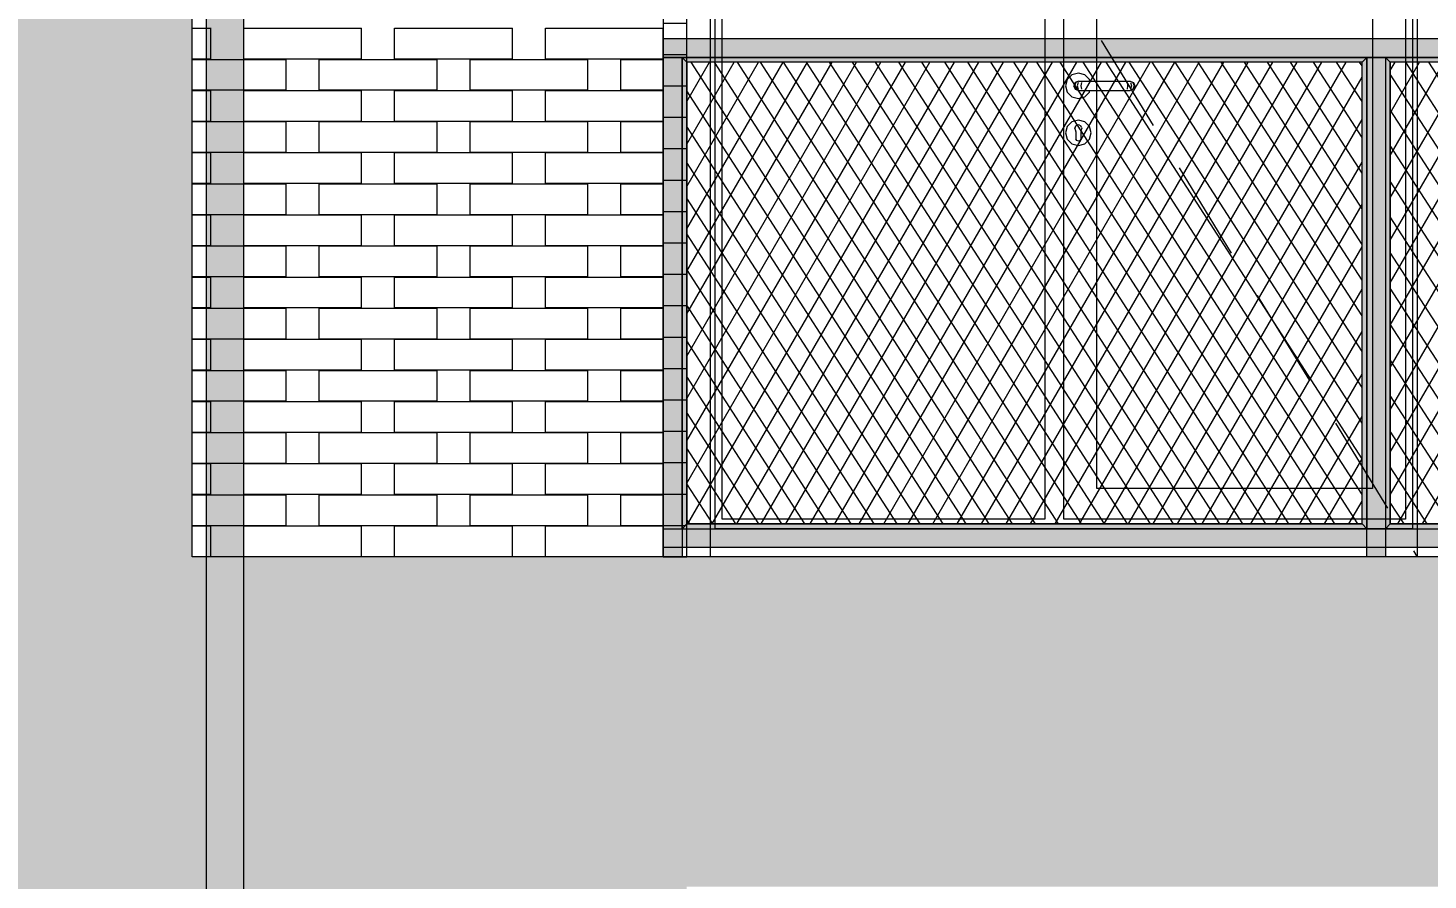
# Model space of a CAD drawing. Header units: millimetres. Extents: x 476244520 to 476657119, y 4620824743 to 4621446928.
# Drawn here: x 476546481 to 476549452, y 4621075260 to 4621077068 of the extents above; entities that cross this region are included whole.
import ezdxf

# ---------------------------------------------------------------- set-up
doc = ezdxf.new("R2010")
doc.units = ezdxf.units.MM
doc.header["$MEASUREMENT"] = 0
doc.linetypes.add('Hidden Line', pattern=[317.5, 211.666667, -105.833333])
for name, color, linetype, lineweight in [('0_Pen_No__250_Pen_No__255', 255, 'Continuous', 0), ('0_Pen_No__250_Pen_No__7', 7, 'Continuous', 0), ('2D Drafting - General_Pen_No__30_Pen_No__9_Pen_No__9_Pen_No__253', 252, 'Continuous', 0), ('2D Drafting - General_Pen_No__30_Pen_No__9_Pen_No__9_Pen_No__7', 7, 'Continuous', 0), ('2D Drafting - General_Pen_No__7_Pen_No__7', 7, 'Continuous', 0), ('New_2D Drafting - General_Pen_No__30_Pen_No__9_Pen_No__9_Pen_No__255', 255, 'Continuous', 0), ('New_2D Drafting - General_Pen_No__30_Pen_No__9_Pen_No__9_Pen_No__7', 7, 'Continuous', 0), ('New_2D Drafting - General_Pen_No__4', 7, 'Continuous', 0), ('New_2D Drafting - General_Pen_No__7', 7, 'Continuous', 0), ('New_Structural - Bearing_Pen_No__250', 7, 'Continuous', 0), ('Structural - Bearing_Pen_No__250', 7, 'Continuous', 0), ('zoma_Pen_No__142', 142, 'Continuous', 0)]:
    doc.layers.add(name, color=color, linetype=linetype, lineweight=lineweight)
doc.layers.add('zoma', color=7, linetype='Continuous')
doc.styles.add('GENERATED_STYLE_2', font='arial.ttf')
doc.dimstyles.new('GENERATED_STYLE__1', dxfattribs={"dimtxt": 200, "dimasz": 64.421331, "dimexe": 0.18, "dimexo": 3, "dimgap": 0.09, "dimtad": 1, "dimtih": 1, "dimtoh": 1, "dimlfac": 0.001, "dimzin": 0, "dimdsep": 46, "dimtxsty": 'GENERATED_STYLE_2', "dimblk": 'ARROWHEAD_2', "dimblk1": 'ARROWHEAD_2', "dimblk2": 'ARROWHEAD_2', "dimcen": 0.09, "dimclrd": 142, "dimclre": 142, "dimclrt": 142, "dimadec": 0, "dimazin": 0, "dimtfac": 1, "dimtdec": 4, "dimtmove": 0, "dimatfit": 3, "dimfxl": 1, "dimtolj": 1, "dimtzin": 0, "dimarcsym": 0})
pattern_1 = [(60, (476844527.15, 4621385791.044), (-38.971143, 22.5), []), (122.833095, (476844527.15, 4621385791.044), (36.8060797, 18.75), [])]

# ---------------------------------------------------------------- blocks, each defined once
blk = doc.blocks.new('*D172', base_point=(476844527.1, 4621385791))
at = {"layer": 'zoma_Pen_No__142', "color": 142, "linetype": 'Continuous', "lineweight": 0, "transparency": 16777216}
for p, q in [((476539702.8, 4621067661.4), (476539702.8, 4621067788.5)), ((476581502.8, 4621067661.4), (476581502.8, 4621067788.5)), ((476539727.3, 4621067767.3), (476539678.3, 4621067682.6)), ((476581478.3, 4621067682.6), (476581527.3, 4621067767.3)), ((476539661.3, 4621067725), (476539702.8, 4621067725)), ((476539702.8, 4621067725), (476581502.8, 4621067725)), ((476581502.8, 4621067725), (476581544.2, 4621067725))]:
    blk.add_line(p, q, dxfattribs=at)
at = {"layer": 'zoma_Pen_No__142', "color": 142, "lineweight": 0, "transparency": 16777216, "insert": (476560260.9, 4621067765), "char_height": 200, "attachment_point": 7, "style": 'GENERATED_STYLE_2'}
blk.add_mtext('\\A1;{\\pql;\\fArial CYR|b0|i0|c204|p34;41.80}', dxfattribs=at)
blk = doc.blocks.new('ARROWHEAD_2')
at = {"color": 0, "linetype": 'Continuous', "lineweight": 0}
for p, q in [((-0.378, -0.655), (0.378, 0.655)), ((0, 0), (-1, 0))]:
    blk.add_line(p, q, dxfattribs=at)

msp = doc.modelspace()

# ---------------------------------------------------------------- hatches: boundary and pattern name
at = {"layer": '0_Pen_No__250_Pen_No__255', "linetype": 'Continuous', "lineweight": 0, "true_color": 0x3f3f3f}
msp.add_hatch(color=250, dxfattribs=at).paths.add_polyline_path([(476546939.014, 4621070445.479), (476546939.014, 4621082420.346), (476546859.015, 4621082420.346), (476546859.015, 4621070445.479)])
at = {"layer": '2D Drafting - General_Pen_No__30_Pen_No__9_Pen_No__9_Pen_No__253', "linetype": 'Continuous', "lineweight": 0}
h = msp.add_hatch(dxfattribs=at)
h.set_pattern_fill('BRICK___RUNNING_BOND', color=252, style=0, pattern_type=2)
h.set_pattern_definition([(0, (476584677.18, 4621075479.1), (0, 66.64), []), (90, (476584677.18, 4621075479.1), (-244.8, 0), [66.64, -66.64]), (90, (476584799.58, 4621075545.74), (-244.8, 0), [66.64, -66.64])])
h.paths.add_polyline_path([(476539459.138, 4621072645.531), (476540629.005, 4621072645.531), (476540629.014, 4621075245.539), (476540629.014, 4621076667.176), (476540629.014, 4621084845.531), (476540629.014, 4621085057.885), (476540629.014, 4621085545.532), (476546429.014, 4621085545.532), (476546429.014, 4621072645.531), (476553686.976, 4621072645.531), (476553729.155, 4621072645.531), (476553729.155, 4621075945.533), (476553729.155, 4621078445.544), (476553729.155, 4621079070.057), (476553729.155, 4621085545.544), (476557529.011, 4621085545.544), (476557529.011, 4621075245.549), (476556929.206, 4621075245.549), (476556929.206, 4621070445.499), (476563929.127, 4621070445.499), (476563929.127, 4621075251.999), (476563329.323, 4621075251.999), (476563329.323, 4621085545.544), (476567129.179, 4621085545.544), (476567129.179, 4621072645.445), (476569940.806, 4621072645.445), (476569940.806, 4621072645.531), (476570829.494, 4621072645.531), (476572429.494, 4621072645.531), (476574429.014, 4621072645.531), (476574429.014, 4621085545.532), (476580229.014, 4621085545.532), (476580229.014, 4621072645.531), (476581399.049, 4621072645.531), (476581399.049, 4621085945.125), (476580317.511, 4621085945.125), (476574428.978, 4621085945.125), (476553729.155, 4621085945.125), (476546829.014, 4621085945.125), (476539459.138, 4621085945.125)])
h.paths.add_polyline_path([(476546829.014, 4621082345.544), (476546829.014, 4621084845.531), (476553329.014, 4621084845.531), (476553329.014, 4621082345.544)], flags=0)
h.paths.add_polyline_path([(476546829.014, 4621075945.533), (476546829.014, 4621078445.544), (476553329.014, 4621078445.544), (476553329.014, 4621075945.533)], flags=0)
h.paths.add_polyline_path([(476546829.014, 4621079145.544), (476546829.014, 4621081645.544), (476553329.014, 4621081645.544), (476553329.014, 4621079145.544)], flags=0)
h.paths.add_polyline_path([(476549474.939, 4621072745.581), (476549479.055, 4621072745.581), (476549479.055, 4621075245.581), (476547879.055, 4621075245.582), (476547879.055, 4621072745.581)], flags=0)
h.paths.add_polyline_path([(476559629.231, 4621083245.531), (476559629.231, 4621084845.531), (476558029.231, 4621084845.531), (476558029.231, 4621083245.531)], flags=0)
h.paths.add_polyline_path([(476559629.231, 4621073645.531), (476559629.231, 4621075245.531), (476558029.231, 4621075245.531), (476558029.231, 4621073645.531)], flags=0)
h.paths.add_polyline_path([(476558029.236, 4621076845.531), (476559629.236, 4621076845.531), (476559629.236, 4621078445.531), (476558029.236, 4621078445.531)], flags=0)
h.paths.add_polyline_path([(476559629.236, 4621080045.531), (476559629.236, 4621081645.531), (476558029.236, 4621081645.531), (476558029.236, 4621080045.531)], flags=0)
h.paths.add_polyline_path([(476559629.014, 4621071445.531), (476559629.014, 4621072045.531), (476558029.442, 4621072045.531), (476558029.442, 4621071445.531)], flags=0)
h.paths.add_polyline_path([(476561228.792, 4621078445.531), (476561228.792, 4621076845.531), (476562828.792, 4621076845.531), (476562828.792, 4621078445.531)], flags=0)
h.paths.add_polyline_path([(476561228.792, 4621080045.531), (476562828.792, 4621080045.531), (476562828.792, 4621081645.531), (476561228.792, 4621081645.531)], flags=0)
h.paths.add_polyline_path([(476561228.797, 4621084845.531), (476561228.797, 4621083245.531), (476562828.797, 4621083245.531), (476562828.797, 4621084845.531)], flags=0)
h.paths.add_polyline_path([(476562828.369, 4621071445.531), (476562828.369, 4621072045.531), (476561228.797, 4621072045.531), (476561228.797, 4621071445.531)], flags=0)
h.paths.add_polyline_path([(476561228.797, 4621073645.531), (476562828.797, 4621073645.531), (476562828.797, 4621075245.531), (476561228.797, 4621075245.531)], flags=0)
h.paths.add_polyline_path([(476568178.997, 4621081645.582), (476568178.997, 4621079145.581), (476569778.997, 4621079145.581), (476569778.997, 4621081645.581)], flags=0)
h.paths.add_polyline_path([(476569778.997, 4621075945.581), (476569778.997, 4621078445.581), (476568178.997, 4621078445.582), (476568178.997, 4621075945.581)], flags=0)
h.paths.add_polyline_path([(476568178.997, 4621082345.581), (476569778.997, 4621082345.581), (476569778.997, 4621084845.581), (476568178.997, 4621084845.582)], flags=0)
h.paths.add_polyline_path([(476571779.011, 4621084845.581), (476571779.011, 4621082345.581), (476573379.011, 4621082345.581), (476573379.011, 4621084845.582)], flags=0)
h.paths.add_polyline_path([(476571779.011, 4621081645.581), (476571779.011, 4621079145.581), (476573379.011, 4621079145.581), (476573379.011, 4621081645.582)], flags=0)
h.paths.add_polyline_path([(476571779.011, 4621075245.581), (476571779.011, 4621072745.581), (476571783.128, 4621072745.581), (476573379.011, 4621072745.581), (476573379.011, 4621075245.582)], flags=0)
h.paths.add_polyline_path([(476571779.011, 4621075945.581), (476573379.011, 4621075945.581), (476573379.011, 4621078445.582), (476571779.011, 4621078445.581)], flags=0)
h = msp.add_hatch(dxfattribs=at)
h.set_pattern_fill('BRICK___RUNNING_BOND', color=252, style=0, pattern_type=2)
h.set_pattern_definition([(0, (476581327.28, 4621075479.104), (0, 66.64), []), (90, (476581327.28, 4621075479.1), (-244.8, 0), [66.64, -66.64]), (90, (476581449.68, 4621075545.74), (-244.8, 0), [66.64, -66.64])])
h.paths.add_polyline_path([(476547829.132, 4621078445.538), (476547829.132, 4621075945.544), (476547879.123, 4621075945.544), (476547879.123, 4621078445.538)])
at = {"layer": 'New_2D Drafting - General_Pen_No__30_Pen_No__9_Pen_No__9_Pen_No__255', "linetype": 'Continuous', "lineweight": 0}
for points in [[(476552329.014, 4621077045.518), (476552329.014, 4621077005.518), (476547829.014, 4621077005.518), (476547829.014, 4621077045.518)], [(476547869.014, 4621075945.524), (476547829.014, 4621075945.524), (476547829.014, 4621077005.518), (476547869.014, 4621077005.518)], [(476547869.014, 4621077005.518), (476547879.1, 4621076995.518), (476547879.1, 4621076015.491), (476547869.014, 4621076005.517)], [(476547879.1, 4621076995.518), (476547869.014, 4621077005.518), (476549322.014, 4621077005.518), (476549312.014, 4621076995.518)], [(476549322.014, 4621076005.517), (476549312.04, 4621076015.491), (476549312.014, 4621076995.518), (476549322.014, 4621077005.518)], [(476549362.014, 4621075945.491), (476549322.014, 4621075945.491), (476549322.014, 4621077005.518), (476549362.014, 4621077005.518)], [(476549372.014, 4621076995.518), (476549362.014, 4621077005.518), (476550795.988, 4621077005.518), (476550785.988, 4621076995.518)], [(476549362.014, 4621076005.517), (476549372.014, 4621076015.491), (476549372.014, 4621076995.518), (476549362.014, 4621077005.518)], [(476547879.1, 4621076015.491), (476547869.014, 4621076005.517), (476549322.014, 4621076005.517), (476549312.04, 4621076015.491)], [(476549372.014, 4621076015.491), (476549362.014, 4621076005.517), (476550796.014, 4621076005.517), (476550786.04, 4621076015.491)], [(476552329.014, 4621076005.517), (476552329.014, 4621075965.517), (476547829.014, 4621075965.517), (476547829.014, 4621076005.517)]]:
    msp.add_hatch(color=255, dxfattribs=at).paths.add_polyline_path(points)
at = {"layer": 'New_2D Drafting - General_Pen_No__7', "linetype": 'Continuous', "lineweight": 0}
h = msp.add_hatch(dxfattribs=at)
h.set_pattern_fill('BATT_INSULATION', style=0, pattern_type=2)
h.set_pattern_definition(pattern_1)
h.paths.add_polyline_path([(476549312.014, 4621076995.518), (476547879.1, 4621076995.518), (476547879.1, 4621076015.491), (476549312.04, 4621076015.491)])
h = msp.add_hatch(dxfattribs=at)
h.set_pattern_fill('BATT_INSULATION', style=0, pattern_type=2)
h.set_pattern_definition(pattern_1)
h.paths.add_polyline_path([(476550786.04, 4621076995.518), (476549372.014, 4621076995.518), (476549372.014, 4621076015.491), (476550786.04, 4621076015.491)])

# ---------------------------------------------------------------- linework, layer by layer
at = {"layer": '0_Pen_No__250_Pen_No__7', "color": 7, "linetype": 'Continuous', "lineweight": 0, "flags": 128}
msp.add_lwpolyline([(476546939.014, 4621070445.479), (476546939.014, 4621082420.346), (476546859.015, 4621082420.346), (476546859.015, 4621070445.479)], close=True, dxfattribs=at)
at = {"layer": '2D Drafting - General_Pen_No__30_Pen_No__9_Pen_No__9_Pen_No__7', "color": 7, "linetype": 'Continuous', "lineweight": 0, "flags": 128}
for points in [[(476546829.014, 4621075945.533), (476546829.014, 4621078445.544), (476553329.014, 4621078445.544), (476553329.014, 4621075945.533)], [(476547829.132, 4621078445.538), (476547829.132, 4621075945.544), (476547879.123, 4621075945.544), (476547879.123, 4621078445.538)]]:
    msp.add_lwpolyline(points, close=True, dxfattribs=at)
at = {"layer": '2D Drafting - General_Pen_No__7_Pen_No__7', "color": 7, "linetype": 'Continuous', "lineweight": 0, "flags": 128}
msp.add_lwpolyline([(476549474.998, 4621075945.538), (476547879.115, 4621075945.544), (476547879.123, 4621078445.544), (476549479.123, 4621078445.538)], dxfattribs=at)
for points in [[(476547929.123, 4621078395.543), (476549429.123, 4621078395.537), (476549429.115, 4621075945.539), (476547929.115, 4621075945.545)], [(476547939.123, 4621078385.543), (476549419.123, 4621078385.537), (476549419.115, 4621076005.54), (476547939.115, 4621076005.545)], [(476547954.123, 4621078370.542), (476548639.123, 4621078370.54), (476548639.115, 4621076025.543), (476547954.115, 4621076025.545)], [(476548679.119, 4621078370.54), (476549404.123, 4621078370.537), (476549404.115, 4621076025.54), (476548679.115, 4621076025.542)], [(476548749.123, 4621078300.54), (476549334.123, 4621078300.538), (476549334.115, 4621076090.54), (476548749.115, 4621076090.542)]]:
    msp.add_lwpolyline(points, close=True, dxfattribs=at)
at = {"layer": '2D Drafting - General_Pen_No__7_Pen_No__7', "color": 7, "linetype": 'Hidden Line', "lineweight": 0, "flags": 128}
msp.add_lwpolyline([(476549429.123, 4621078395.537), (476548679.119, 4621077171.417), (476549428.338, 4621075946.823)], dxfattribs=at)
at = {"layer": 'New_2D Drafting - General_Pen_No__30_Pen_No__9_Pen_No__9_Pen_No__7', "color": 7, "linetype": 'Continuous', "lineweight": 0, "flags": 128}
for points in [[(476552329.014, 4621077045.518), (476552329.014, 4621077005.518), (476547829.014, 4621077005.518), (476547829.014, 4621077045.518)], [(476547869.014, 4621075945.524), (476547829.014, 4621075945.524), (476547829.014, 4621077005.518), (476547869.014, 4621077005.518)], [(476547869.014, 4621077005.518), (476547879.1, 4621076995.518), (476547879.1, 4621076015.491), (476547869.014, 4621076005.517)], [(476547879.1, 4621076995.518), (476547869.014, 4621077005.518), (476549322.014, 4621077005.518), (476549312.014, 4621076995.518)], [(476549322.014, 4621076005.517), (476549312.04, 4621076015.491), (476549312.014, 4621076995.518), (476549322.014, 4621077005.518)], [(476549362.014, 4621075945.491), (476549322.014, 4621075945.491), (476549322.014, 4621077005.518), (476549362.014, 4621077005.518)], [(476549372.014, 4621076995.518), (476549362.014, 4621077005.518), (476550795.988, 4621077005.518), (476550785.988, 4621076995.518)], [(476549362.014, 4621076005.517), (476549372.014, 4621076015.491), (476549372.014, 4621076995.518), (476549362.014, 4621077005.518)], [(476547879.1, 4621076015.491), (476547869.014, 4621076005.517), (476549322.014, 4621076005.517), (476549312.04, 4621076015.491)], [(476549372.014, 4621076015.491), (476549362.014, 4621076005.517), (476550796.014, 4621076005.517), (476550786.04, 4621076015.491)], [(476552329.014, 4621076005.517), (476552329.014, 4621075965.517), (476547829.014, 4621075965.517), (476547829.014, 4621076005.517)]]:
    msp.add_lwpolyline(points, close=True, dxfattribs=at)
at = {"layer": 'New_2D Drafting - General_Pen_No__4', "color": 7, "linetype": 'Continuous', "lineweight": 0, "flags": 128}
for points in [[(476549312.014, 4621076995.518), (476547879.1, 4621076995.518), (476547879.1, 4621076015.491), (476549312.04, 4621076015.491)], [(476550786.04, 4621076995.518), (476549372.014, 4621076995.518), (476549372.014, 4621076015.491), (476550786.04, 4621076015.491)]]:
    msp.add_lwpolyline(points, close=True, dxfattribs=at)
at = {"layer": 'New_Structural - Bearing_Pen_No__250', "color": 7, "linetype": 'Continuous', "lineweight": 0}
for p, q in [((476546829.014, 4621077067.544), (476546869.014, 4621077067.544)), ((476546869.014, 4621077067.544), (476546869.014, 4621077068.544)), ((476546869.014, 4621077002.544), (476546869.014, 4621077067.544)), ((476546939.014, 4621077067.544), (476547189.014, 4621077067.544)), ((476546939.014, 4621077002.544), (476546939.014, 4621077067.544)), ((476547189.014, 4621077002.544), (476547189.014, 4621077067.544)), ((476547259.014, 4621077067.544), (476547509.014, 4621077067.544)), ((476547259.014, 4621077002.544), (476547259.014, 4621077067.544)), ((476547509.014, 4621077002.544), (476547509.014, 4621077067.544)), ((476547579.014, 4621077067.544), (476547829.014, 4621077067.544)), ((476547579.014, 4621077002.544), (476547579.014, 4621077067.544)), ((476547829.014, 4621077002.544), (476547829.014, 4621077067.544)), ((476546829.014, 4621077002.544), (476546869.014, 4621077002.544)), ((476546829.014, 4621077001.544), (476547029.014, 4621077001.544)), ((476546869.014, 4621077001.544), (476546869.014, 4621077002.544)), ((476546939.014, 4621077002.544), (476547189.014, 4621077002.544)), ((476547029.014, 4621076936.544), (476547029.014, 4621077001.544)), ((476547099.014, 4621077001.544), (476547349.014, 4621077001.544)), ((476547099.014, 4621076936.544), (476547099.014, 4621077001.544)), ((476547259.014, 4621077002.544), (476547509.014, 4621077002.544)), ((476547349.014, 4621076936.544), (476547349.014, 4621077001.544)), ((476547419.014, 4621077001.544), (476547669.014, 4621077001.544)), ((476547419.014, 4621076936.544), (476547419.014, 4621077001.544)), ((476547579.014, 4621077002.544), (476547829.014, 4621077002.544)), ((476547669.014, 4621076936.544), (476547669.014, 4621077001.544)), ((476547739.014, 4621077001.544), (476547829.014, 4621077001.544)), ((476547739.014, 4621076936.544), (476547739.014, 4621077001.544)), ((476547829.014, 4621076936.544), (476547829.014, 4621077001.544)), ((476548686.626, 4621076959.041), (476548683.008, 4621076945.541)), ((476548696.509, 4621076968.924), (476548686.626, 4621076959.041)), ((476548710.009, 4621076972.541), (476548696.509, 4621076968.924)), ((476548723.509, 4621076968.924), (476548710.009, 4621076972.541)), ((476548733.391, 4621076959.041), (476548723.509, 4621076968.924)), ((476548734.329, 4621076955.541), (476548733.391, 4621076959.041)), ((476546829.014, 4621076936.544), (476547029.014, 4621076936.544)), ((476546829.014, 4621076935.544), (476546869.014, 4621076935.544)), ((476546869.014, 4621076935.544), (476546869.014, 4621076936.544)), ((476546869.014, 4621076870.544), (476546869.014, 4621076935.544)), ((476546939.014, 4621076935.544), (476547189.014, 4621076935.544)), ((476546939.014, 4621076870.544), (476546939.014, 4621076935.544)), ((476547099.014, 4621076936.544), (476547349.014, 4621076936.544)), ((476547189.014, 4621076870.544), (476547189.014, 4621076935.544)), ((476547259.014, 4621076935.544), (476547509.014, 4621076935.544)), ((476547259.014, 4621076870.544), (476547259.014, 4621076935.544)), ((476547419.014, 4621076936.544), (476547669.014, 4621076936.544)), ((476547509.014, 4621076870.544), (476547509.014, 4621076935.544)), ((476547579.014, 4621076935.544), (476547829.014, 4621076935.544)), ((476547579.014, 4621076870.544), (476547579.014, 4621076935.544)), ((476547739.014, 4621076936.544), (476547829.014, 4621076936.544)), ((476547829.014, 4621076870.544), (476547829.014, 4621076935.544)), ((476548683.008, 4621076945.541), (476548686.626, 4621076932.041)), ((476548686.626, 4621076932.041), (476548696.508, 4621076922.158)), ((476548702.937, 4621076952.612), (476548700.008, 4621076945.541)), ((476548700.008, 4621076945.541), (476548702.937, 4621076938.47)), ((476548704.489, 4621076952.612), (476548701.73, 4621076945.541)), ((476548701.73, 4621076945.541), (476548704.489, 4621076938.47)), ((476548710.008, 4621076955.541), (476548702.937, 4621076952.612)), ((476548702.937, 4621076938.47), (476548710.008, 4621076935.541)), ((476548709.304, 4621076952.612), (476548707.192, 4621076945.541)), ((476548707.192, 4621076945.541), (476548709.304, 4621076938.47)), ((476548710.008, 4621076955.541), (476548711.15, 4621076955.541)), ((476548710.008, 4621076935.541), (476548711.15, 4621076935.541)), ((476548711.15, 4621076955.541), (476548714.402, 4621076955.541)), ((476548711.15, 4621076935.541), (476548714.402, 4621076935.541)), ((476548714.402, 4621076955.541), (476548719.268, 4621076955.541)), ((476548714.402, 4621076935.541), (476548719.268, 4621076935.541)), ((476548716.509, 4621076952.612), (476548715.366, 4621076945.541)), ((476548715.366, 4621076945.541), (476548716.509, 4621076938.47)), ((476548719.268, 4621076955.541), (476548725.008, 4621076955.541)), ((476548719.268, 4621076935.541), (476548725.008, 4621076935.541)), ((476548723.508, 4621076922.158), (476548733.391, 4621076932.041)), ((476548725.008, 4621076955.541), (476548805.008, 4621076955.541)), ((476548725.008, 4621076935.541), (476548805.008, 4621076935.541)), ((476548733.391, 4621076932.041), (476548734.329, 4621076935.541)), ((476548805.008, 4621076955.541), (476548810.749, 4621076955.541)), ((476548805.008, 4621076935.541), (476548810.749, 4621076935.541)), ((476548810.749, 4621076955.541), (476548815.615, 4621076955.541)), ((476548810.749, 4621076935.541), (476548815.615, 4621076935.541)), ((476548813.508, 4621076952.612), (476548814.651, 4621076945.541)), ((476548814.651, 4621076945.541), (476548813.508, 4621076938.469)), ((476548815.615, 4621076955.541), (476548818.867, 4621076955.541)), ((476548815.615, 4621076935.541), (476548818.867, 4621076935.541)), ((476548818.867, 4621076955.541), (476548820.008, 4621076955.541)), ((476548818.867, 4621076935.541), (476548820.008, 4621076935.541)), ((476548820.008, 4621076955.541), (476548827.08, 4621076952.612)), ((476548827.08, 4621076938.469), (476548820.008, 4621076935.541)), ((476548820.713, 4621076952.612), (476548822.825, 4621076945.54)), ((476548822.825, 4621076945.54), (476548820.713, 4621076938.469)), ((476548825.527, 4621076952.612), (476548828.286, 4621076945.54)), ((476548828.286, 4621076945.54), (476548825.527, 4621076938.469)), ((476548827.08, 4621076952.612), (476548830.008, 4621076945.54)), ((476548830.008, 4621076945.54), (476548827.08, 4621076938.469)), ((476548696.508, 4621076922.158), (476548710.008, 4621076918.541)), ((476548710.008, 4621076918.541), (476548723.508, 4621076922.158)), ((476546829.014, 4621076870.544), (476546869.014, 4621076870.544)), ((476546829.014, 4621076869.544), (476547029.014, 4621076869.544)), ((476546869.014, 4621076869.544), (476546869.014, 4621076870.544)), ((476546939.014, 4621076870.544), (476547189.014, 4621076870.544)), ((476547029.014, 4621076804.544), (476547029.014, 4621076869.544)), ((476547099.014, 4621076869.544), (476547349.014, 4621076869.544)), ((476547099.014, 4621076804.544), (476547099.014, 4621076869.544)), ((476547259.014, 4621076870.544), (476547509.014, 4621076870.544)), ((476547349.014, 4621076804.544), (476547349.014, 4621076869.544)), ((476547419.014, 4621076869.544), (476547669.014, 4621076869.544)), ((476547419.014, 4621076804.544), (476547419.014, 4621076869.544)), ((476547579.014, 4621076870.544), (476547829.014, 4621076870.544)), ((476547669.014, 4621076804.544), (476547669.014, 4621076869.544)), ((476547739.014, 4621076869.544), (476547829.014, 4621076869.544)), ((476547739.014, 4621076804.544), (476547739.014, 4621076869.544)), ((476547829.014, 4621076804.544), (476547829.014, 4621076869.544)), ((476548696.508, 4621076868.924), (476548686.625, 4621076859.041)), ((476548710.008, 4621076872.541), (476548696.508, 4621076868.924)), ((476548723.508, 4621076868.924), (476548710.008, 4621076872.541)), ((476548733.391, 4621076859.041), (476548723.508, 4621076868.924)), ((476548686.625, 4621076859.041), (476548683.008, 4621076845.541)), ((476548683.008, 4621076845.541), (476548686.625, 4621076832.041)), ((476548703.288, 4621076857.181), (476548702.54, 4621076855.233)), ((476548705.008, 4621076849.941), (476548702.54, 4621076855.233)), ((476548703.288, 4621076857.181), (476548704.633, 4621076860.685)), ((476548704.633, 4621076860.685), (476548710.008, 4621076862.966)), ((476548705.008, 4621076848.428), (476548705.008, 4621076849.941)), ((476548705.008, 4621076848.428), (476548705.008, 4621076845.541)), ((476548705.008, 4621076845.541), (476548705.008, 4621076842.654)), ((476548705.008, 4621076842.654), (476548705.008, 4621076836.881)), ((476548710.008, 4621076862.966), (476548715.383, 4621076860.685)), ((476548717.476, 4621076855.233), (476548715.008, 4621076849.941)), ((476548715.008, 4621076849.941), (476548715.008, 4621076848.428)), ((476548715.008, 4621076848.428), (476548715.008, 4621076845.541)), ((476548715.008, 4621076845.541), (476548715.008, 4621076842.654)), ((476548715.008, 4621076842.654), (476548715.008, 4621076836.881)), ((476548716.728, 4621076857.181), (476548715.383, 4621076860.685)), ((476548716.728, 4621076857.181), (476548717.476, 4621076855.233)), ((476548737.008, 4621076845.541), (476548733.391, 4621076859.041)), ((476548733.391, 4621076832.041), (476548737.008, 4621076845.541)), ((476548686.625, 4621076832.041), (476548696.508, 4621076822.158)), ((476548696.508, 4621076822.158), (476548710.008, 4621076818.541)), ((476548705.008, 4621076836.881), (476548705.008, 4621076833.041)), ((476548706.473, 4621076829.505), (476548705.008, 4621076833.041)), ((476548710.008, 4621076828.041), (476548706.473, 4621076829.505)), ((476548713.544, 4621076829.505), (476548710.008, 4621076828.041)), ((476548710.008, 4621076818.541), (476548723.508, 4621076822.158)), ((476548715.008, 4621076833.041), (476548713.544, 4621076829.505)), ((476548715.008, 4621076836.881), (476548715.008, 4621076833.041)), ((476548723.508, 4621076822.158), (476548733.391, 4621076832.041)), ((476546829.014, 4621076804.544), (476547029.014, 4621076804.544)), ((476546829.014, 4621076803.544), (476546869.014, 4621076803.544)), ((476546869.014, 4621076803.544), (476546869.014, 4621076804.544)), ((476546869.014, 4621076738.544), (476546869.014, 4621076803.544)), ((476546939.014, 4621076803.544), (476547189.014, 4621076803.544)), ((476546939.014, 4621076738.544), (476546939.014, 4621076803.544)), ((476547099.014, 4621076804.544), (476547349.014, 4621076804.544)), ((476547189.014, 4621076738.544), (476547189.014, 4621076803.544)), ((476547259.014, 4621076803.544), (476547509.014, 4621076803.544)), ((476547259.014, 4621076738.544), (476547259.014, 4621076803.544)), ((476547419.014, 4621076804.544), (476547669.014, 4621076804.544)), ((476547509.014, 4621076738.544), (476547509.014, 4621076803.544)), ((476547579.014, 4621076803.544), (476547829.014, 4621076803.544)), ((476547579.014, 4621076738.544), (476547579.014, 4621076803.544)), ((476547739.014, 4621076804.544), (476547829.014, 4621076804.544)), ((476547829.014, 4621076738.544), (476547829.014, 4621076803.544)), ((476546829.014, 4621076738.544), (476546869.014, 4621076738.544)), ((476546829.014, 4621076737.544), (476547029.014, 4621076737.544)), ((476546869.014, 4621076737.544), (476546869.014, 4621076738.544)), ((476546939.014, 4621076738.544), (476547189.014, 4621076738.544)), ((476547029.014, 4621076672.544), (476547029.014, 4621076737.544)), ((476547099.014, 4621076737.544), (476547349.014, 4621076737.544)), ((476547099.014, 4621076672.544), (476547099.014, 4621076737.544)), ((476547259.014, 4621076738.544), (476547509.014, 4621076738.544)), ((476547349.014, 4621076672.544), (476547349.014, 4621076737.544)), ((476547419.014, 4621076737.544), (476547669.014, 4621076737.544)), ((476547419.014, 4621076672.544), (476547419.014, 4621076737.544)), ((476547579.014, 4621076738.544), (476547829.014, 4621076738.544)), ((476547669.014, 4621076672.544), (476547669.014, 4621076737.544)), ((476547739.014, 4621076737.544), (476547829.014, 4621076737.544)), ((476547739.014, 4621076672.544), (476547739.014, 4621076737.544)), ((476547829.014, 4621076672.544), (476547829.014, 4621076737.544)), ((476546829.014, 4621076672.544), (476547029.014, 4621076672.544)), ((476546829.014, 4621076671.544), (476546869.014, 4621076671.544)), ((476546869.014, 4621076671.544), (476546869.014, 4621076672.544)), ((476546869.014, 4621076606.544), (476546869.014, 4621076671.544)), ((476546939.014, 4621076671.544), (476547189.014, 4621076671.544)), ((476546939.014, 4621076606.544), (476546939.014, 4621076671.544)), ((476547099.014, 4621076672.544), (476547349.014, 4621076672.544)), ((476547189.014, 4621076606.544), (476547189.014, 4621076671.544)), ((476547259.014, 4621076671.544), (476547509.014, 4621076671.544)), ((476547259.014, 4621076606.544), (476547259.014, 4621076671.544)), ((476547419.014, 4621076672.544), (476547669.014, 4621076672.544)), ((476547509.014, 4621076606.544), (476547509.014, 4621076671.544)), ((476547579.014, 4621076671.544), (476547829.014, 4621076671.544)), ((476547579.014, 4621076606.544), (476547579.014, 4621076671.544)), ((476547739.014, 4621076672.544), (476547829.014, 4621076672.544)), ((476547829.014, 4621076606.544), (476547829.014, 4621076671.544)), ((476546829.014, 4621076606.544), (476546869.014, 4621076606.544)), ((476546829.014, 4621076605.544), (476547029.014, 4621076605.544)), ((476546869.014, 4621076605.544), (476546869.014, 4621076606.544)), ((476546939.014, 4621076606.544), (476547189.014, 4621076606.544)), ((476547029.014, 4621076540.544), (476547029.014, 4621076605.544)), ((476547099.014, 4621076605.544), (476547349.014, 4621076605.544)), ((476547099.014, 4621076540.544), (476547099.014, 4621076605.544)), ((476547259.014, 4621076606.544), (476547509.014, 4621076606.544)), ((476547349.014, 4621076540.544), (476547349.014, 4621076605.544)), ((476547419.014, 4621076605.544), (476547669.014, 4621076605.544)), ((476547419.014, 4621076540.544), (476547419.014, 4621076605.544)), ((476547579.014, 4621076606.544), (476547829.014, 4621076606.544)), ((476547669.014, 4621076540.544), (476547669.014, 4621076605.544)), ((476547739.014, 4621076605.544), (476547829.014, 4621076605.544)), ((476547739.014, 4621076540.544), (476547739.014, 4621076605.544)), ((476547829.014, 4621076540.544), (476547829.014, 4621076605.544)), ((476546829.014, 4621076540.544), (476547029.014, 4621076540.544)), ((476546829.014, 4621076539.544), (476546869.014, 4621076539.544)), ((476546869.014, 4621076539.544), (476546869.014, 4621076540.544)), ((476546869.014, 4621076474.544), (476546869.014, 4621076539.544)), ((476546939.014, 4621076539.544), (476547189.014, 4621076539.544)), ((476546939.014, 4621076474.544), (476546939.014, 4621076539.544)), ((476547099.014, 4621076540.544), (476547349.014, 4621076540.544)), ((476547189.014, 4621076474.544), (476547189.014, 4621076539.544)), ((476547259.014, 4621076539.544), (476547509.014, 4621076539.544)), ((476547259.014, 4621076474.544), (476547259.014, 4621076539.544)), ((476547419.014, 4621076540.544), (476547669.014, 4621076540.544)), ((476547509.014, 4621076474.544), (476547509.014, 4621076539.544)), ((476547579.014, 4621076539.544), (476547829.014, 4621076539.544)), ((476547579.014, 4621076474.544), (476547579.014, 4621076539.544)), ((476547739.014, 4621076540.544), (476547829.014, 4621076540.544)), ((476547829.014, 4621076474.544), (476547829.014, 4621076539.544)), ((476546829.014, 4621076474.544), (476546869.014, 4621076474.544)), ((476546829.014, 4621076473.544), (476547029.014, 4621076473.544)), ((476546869.014, 4621076473.544), (476546869.014, 4621076474.544)), ((476546939.014, 4621076474.544), (476547189.014, 4621076474.544)), ((476547029.014, 4621076408.544), (476547029.014, 4621076473.544)), ((476547099.014, 4621076473.544), (476547349.014, 4621076473.544)), ((476547099.014, 4621076408.544), (476547099.014, 4621076473.544)), ((476547259.014, 4621076474.544), (476547509.014, 4621076474.544)), ((476547349.014, 4621076408.544), (476547349.014, 4621076473.544)), ((476547419.014, 4621076473.544), (476547669.014, 4621076473.544)), ((476547419.014, 4621076408.544), (476547419.014, 4621076473.544)), ((476547579.014, 4621076474.544), (476547829.014, 4621076474.544)), ((476547669.014, 4621076408.544), (476547669.014, 4621076473.544)), ((476547739.014, 4621076473.544), (476547829.014, 4621076473.544)), ((476547739.014, 4621076408.544), (476547739.014, 4621076473.544)), ((476547829.014, 4621076408.544), (476547829.014, 4621076473.544)), ((476546829.014, 4621076408.544), (476547029.014, 4621076408.544)), ((476546829.014, 4621076407.544), (476546869.014, 4621076407.544)), ((476546869.014, 4621076407.544), (476546869.014, 4621076408.544)), ((476546869.014, 4621076342.544), (476546869.014, 4621076407.544)), ((476546939.014, 4621076407.544), (476547189.014, 4621076407.544)), ((476546939.014, 4621076342.544), (476546939.014, 4621076407.544)), ((476547099.014, 4621076408.544), (476547349.014, 4621076408.544)), ((476547189.014, 4621076342.544), (476547189.014, 4621076407.544)), ((476547259.014, 4621076407.544), (476547509.014, 4621076407.544)), ((476547259.014, 4621076342.544), (476547259.014, 4621076407.544)), ((476547419.014, 4621076408.544), (476547669.014, 4621076408.544)), ((476547509.014, 4621076342.544), (476547509.014, 4621076407.544)), ((476547579.014, 4621076407.544), (476547829.014, 4621076407.544)), ((476547579.014, 4621076342.544), (476547579.014, 4621076407.544)), ((476547739.014, 4621076408.544), (476547829.014, 4621076408.544)), ((476547829.014, 4621076342.544), (476547829.014, 4621076407.544)), ((476546829.014, 4621076342.544), (476546869.014, 4621076342.544)), ((476546829.014, 4621076341.544), (476547029.014, 4621076341.544)), ((476546869.014, 4621076341.544), (476546869.014, 4621076342.544)), ((476546939.014, 4621076342.544), (476547189.014, 4621076342.544)), ((476547029.014, 4621076276.544), (476547029.014, 4621076341.544)), ((476547099.014, 4621076341.544), (476547349.014, 4621076341.544)), ((476547099.014, 4621076276.544), (476547099.014, 4621076341.544)), ((476547259.014, 4621076342.544), (476547509.014, 4621076342.544)), ((476547349.014, 4621076276.544), (476547349.014, 4621076341.544)), ((476547419.014, 4621076341.544), (476547669.014, 4621076341.544)), ((476547419.014, 4621076276.544), (476547419.014, 4621076341.544)), ((476547579.014, 4621076342.544), (476547829.014, 4621076342.544)), ((476547669.014, 4621076276.544), (476547669.014, 4621076341.544)), ((476547739.014, 4621076341.544), (476547829.014, 4621076341.544)), ((476547739.014, 4621076276.544), (476547739.014, 4621076341.544)), ((476547829.014, 4621076276.544), (476547829.014, 4621076341.544)), ((476546829.014, 4621076276.544), (476547029.014, 4621076276.544)), ((476546829.014, 4621076275.544), (476546869.014, 4621076275.544)), ((476546869.014, 4621076275.544), (476546869.014, 4621076276.544)), ((476546869.014, 4621076210.544), (476546869.014, 4621076275.544)), ((476546939.014, 4621076275.544), (476547189.014, 4621076275.544)), ((476546939.014, 4621076210.544), (476546939.014, 4621076275.544)), ((476547099.014, 4621076276.544), (476547349.014, 4621076276.544)), ((476547189.014, 4621076210.544), (476547189.014, 4621076275.544)), ((476547259.014, 4621076275.544), (476547509.014, 4621076275.544)), ((476547259.014, 4621076210.544), (476547259.014, 4621076275.544)), ((476547419.014, 4621076276.544), (476547669.014, 4621076276.544)), ((476547509.014, 4621076210.544), (476547509.014, 4621076275.544)), ((476547579.014, 4621076275.544), (476547829.014, 4621076275.544)), ((476547579.014, 4621076210.544), (476547579.014, 4621076275.544)), ((476547739.014, 4621076276.544), (476547829.014, 4621076276.544)), ((476547829.014, 4621076210.544), (476547829.014, 4621076275.544)), ((476546829.014, 4621076210.544), (476546869.014, 4621076210.544)), ((476546829.014, 4621076209.544), (476547029.014, 4621076209.544)), ((476546869.014, 4621076209.544), (476546869.014, 4621076210.544)), ((476546939.014, 4621076210.544), (476547189.014, 4621076210.544)), ((476547029.014, 4621076144.544), (476547029.014, 4621076209.544)), ((476547099.014, 4621076209.544), (476547349.014, 4621076209.544)), ((476547099.014, 4621076144.544), (476547099.014, 4621076209.544)), ((476547259.014, 4621076210.544), (476547509.014, 4621076210.544)), ((476547349.014, 4621076144.544), (476547349.014, 4621076209.544)), ((476547419.014, 4621076209.544), (476547669.014, 4621076209.544)), ((476547419.014, 4621076144.544), (476547419.014, 4621076209.544)), ((476547579.014, 4621076210.544), (476547829.014, 4621076210.544)), ((476547669.014, 4621076144.544), (476547669.014, 4621076209.544)), ((476547739.014, 4621076209.544), (476547829.014, 4621076209.544)), ((476547739.014, 4621076144.544), (476547739.014, 4621076209.544)), ((476547829.014, 4621076144.544), (476547829.014, 4621076209.544)), ((476546829.014, 4621076144.544), (476547029.014, 4621076144.544)), ((476546829.014, 4621076143.544), (476546869.014, 4621076143.544)), ((476546869.014, 4621076143.544), (476546869.014, 4621076144.544)), ((476546869.014, 4621076078.544), (476546869.014, 4621076143.544)), ((476546939.014, 4621076143.544), (476547189.014, 4621076143.544)), ((476546939.014, 4621076078.544), (476546939.014, 4621076143.544)), ((476547099.014, 4621076144.544), (476547349.014, 4621076144.544)), ((476547189.014, 4621076078.544), (476547189.014, 4621076143.544)), ((476547259.014, 4621076143.544), (476547509.014, 4621076143.544)), ((476547259.014, 4621076078.544), (476547259.014, 4621076143.544)), ((476547419.014, 4621076144.544), (476547669.014, 4621076144.544)), ((476547509.014, 4621076078.544), (476547509.014, 4621076143.544)), ((476547579.014, 4621076143.544), (476547829.014, 4621076143.544)), ((476547579.014, 4621076078.544), (476547579.014, 4621076143.544)), ((476547739.014, 4621076144.544), (476547829.014, 4621076144.544)), ((476547829.014, 4621076078.544), (476547829.014, 4621076143.544)), ((476546829.014, 4621076078.544), (476546869.014, 4621076078.544)), ((476546829.014, 4621076077.544), (476547029.014, 4621076077.544)), ((476546869.014, 4621076077.544), (476546869.014, 4621076078.544)), ((476546939.014, 4621076078.544), (476547189.014, 4621076078.544)), ((476547029.014, 4621076012.544), (476547029.014, 4621076077.544)), ((476547099.014, 4621076077.544), (476547349.014, 4621076077.544)), ((476547099.014, 4621076012.544), (476547099.014, 4621076077.544)), ((476547259.014, 4621076078.544), (476547509.014, 4621076078.544)), ((476547349.014, 4621076012.544), (476547349.014, 4621076077.544)), ((476547419.014, 4621076077.544), (476547669.014, 4621076077.544)), ((476547419.014, 4621076012.544), (476547419.014, 4621076077.544)), ((476547579.014, 4621076078.544), (476547829.014, 4621076078.544)), ((476547669.014, 4621076012.544), (476547669.014, 4621076077.544)), ((476547739.014, 4621076077.544), (476547829.014, 4621076077.544)), ((476547739.014, 4621076012.544), (476547739.014, 4621076077.544)), ((476547829.014, 4621076012.544), (476547829.014, 4621076077.544)), ((476546829.014, 4621076012.544), (476547029.014, 4621076012.544)), ((476546829.014, 4621076011.544), (476546869.014, 4621076011.544)), ((476546869.014, 4621076011.544), (476546869.014, 4621076012.544)), ((476546869.014, 4621075946.544), (476546869.014, 4621076011.544)), ((476546939.014, 4621076011.544), (476547189.014, 4621076011.544)), ((476546939.014, 4621075946.544), (476546939.014, 4621076011.544)), ((476547099.014, 4621076012.544), (476547349.014, 4621076012.544)), ((476547189.014, 4621075946.544), (476547189.014, 4621076011.544)), ((476547259.014, 4621076011.544), (476547509.014, 4621076011.544)), ((476547259.014, 4621075946.544), (476547259.014, 4621076011.544)), ((476547419.014, 4621076012.544), (476547669.014, 4621076012.544)), ((476547509.014, 4621075946.544), (476547509.014, 4621076011.544)), ((476547579.014, 4621076011.544), (476547829.014, 4621076011.544)), ((476547579.014, 4621075946.544), (476547579.014, 4621076011.544)), ((476547739.014, 4621076012.544), (476547829.014, 4621076012.544)), ((476547829.014, 4621075946.544), (476547829.014, 4621076011.544)), ((476546829.014, 4621075946.544), (476546869.014, 4621075946.544)), ((476546869.014, 4621075945.544), (476546869.014, 4621075946.544)), ((476546939.014, 4621075946.544), (476547189.014, 4621075946.544)), ((476547259.014, 4621075946.544), (476547509.014, 4621075946.544)), ((476547579.014, 4621075946.544), (476547829.014, 4621075946.544))]:
    msp.add_line(p, q, dxfattribs=at)
at = {"layer": 'Structural - Bearing_Pen_No__250', "color": 7, "linetype": 'Continuous', "lineweight": 0}
for p, q in [((476546829.014, 4621077067.544), (476546829.014, 4621077068.544)), ((476546829.014, 4621077001.544), (476546829.014, 4621077002.544)), ((476547829.014, 4621077001.544), (476547829.014, 4621077002.544)), ((476546829.014, 4621076935.544), (476546829.014, 4621076936.544)), ((476547829.014, 4621076935.544), (476547829.014, 4621076936.544)), ((476546829.014, 4621076869.544), (476546829.014, 4621076870.544)), ((476547829.014, 4621076869.544), (476547829.014, 4621076870.544)), ((476546829.014, 4621076803.544), (476546829.014, 4621076804.544)), ((476547829.014, 4621076803.544), (476547829.014, 4621076804.544)), ((476546829.014, 4621076737.544), (476546829.014, 4621076738.544)), ((476547829.014, 4621076737.544), (476547829.014, 4621076738.544)), ((476546829.014, 4621076671.544), (476546829.014, 4621076672.544)), ((476547829.014, 4621076671.544), (476547829.014, 4621076672.544)), ((476546829.014, 4621076605.544), (476546829.014, 4621076606.544)), ((476547829.014, 4621076605.544), (476547829.014, 4621076606.544)), ((476546829.014, 4621076539.544), (476546829.014, 4621076540.544)), ((476547829.014, 4621076539.544), (476547829.014, 4621076540.544)), ((476546829.014, 4621076473.544), (476546829.014, 4621076474.544)), ((476547829.014, 4621076473.544), (476547829.014, 4621076474.544)), ((476546829.014, 4621076407.544), (476546829.014, 4621076408.544)), ((476547829.014, 4621076407.544), (476547829.014, 4621076408.544)), ((476546829.014, 4621076341.544), (476546829.014, 4621076342.544)), ((476547829.014, 4621076341.544), (476547829.014, 4621076342.544)), ((476546829.014, 4621076275.544), (476546829.014, 4621076276.544)), ((476547829.014, 4621076275.544), (476547829.014, 4621076276.544)), ((476546829.014, 4621076209.544), (476546829.014, 4621076210.544)), ((476547829.014, 4621076209.544), (476547829.014, 4621076210.544)), ((476546829.014, 4621076143.544), (476546829.014, 4621076144.544)), ((476547829.014, 4621076143.544), (476547829.014, 4621076144.544)), ((476546829.014, 4621076077.544), (476546829.014, 4621076078.544)), ((476547829.014, 4621076077.544), (476547829.014, 4621076078.544)), ((476546829.014, 4621076011.544), (476546829.014, 4621076012.544)), ((476547829.014, 4621076011.544), (476547829.014, 4621076012.544)), ((476546829.014, 4621075945.544), (476546829.014, 4621075946.544))]:
    msp.add_line(p, q, dxfattribs=at)

# ---------------------------------------------------------------- dimensions: what is measured, and where the dimension line sits
at = {"layer": 'zoma', "color": 142, "linetype": 'Continuous', "lineweight": 0}
dim = msp.add_linear_dim(base=(476581502.797, 4621067724.959), p1=(476539702.797, 4621076325.506), p2=(476581502.797, 4621078287.446), dimstyle='GENERATED_STYLE__1', dxfattribs=at)
dim.commit()
dim.dimension.update_dxf_attribs({"geometry": '*D172', "text_midpoint": (476560596.855, 4621067864.959), "dimtype": 160})

doc.saveas('drawing.dxf')
